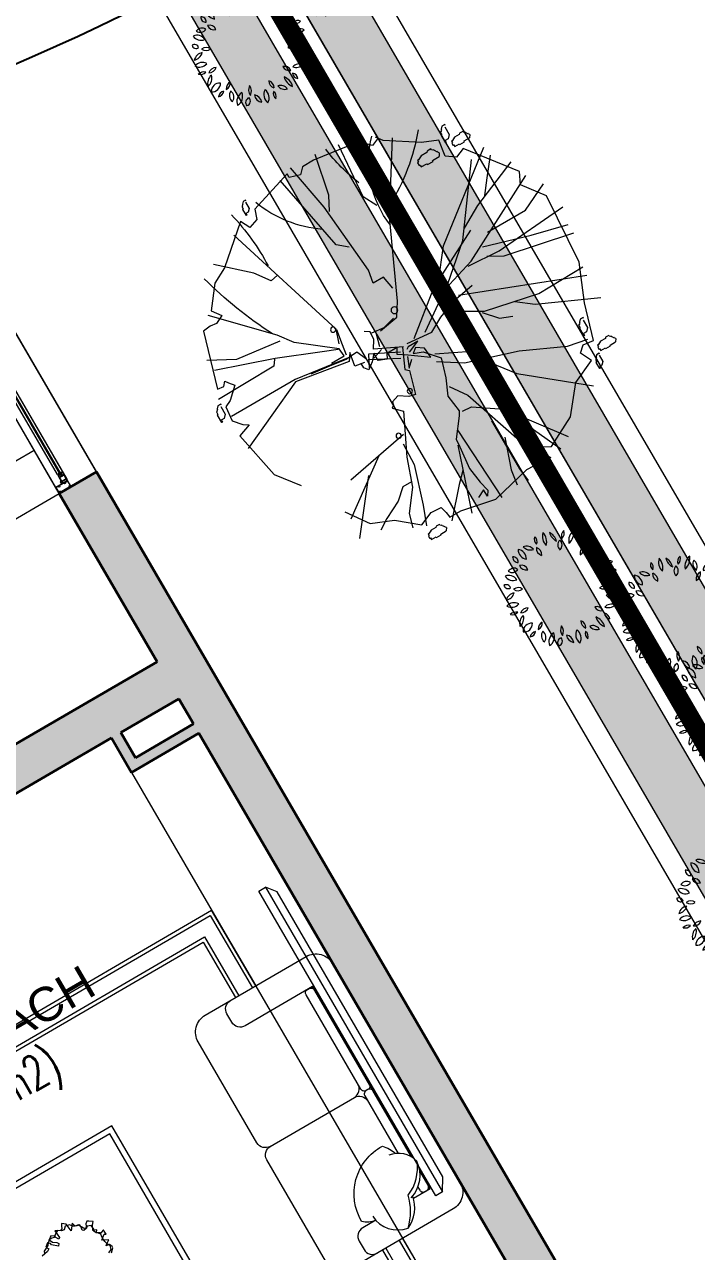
# Model space of a CAD drawing. Header units: millimetres. Extents: x 403824132 to 733479728, y 1974822364 to 2151530530.
# Drawn here: x 568585213 to 568588674, y 2063010227 to 2063016548 of the extents above; entities that cross this region are included whole.
import ezdxf
from ezdxf.enums import TextEntityAlignment as Align
from ezdxf.xclip import XClip

# ---------------------------------------------------------------- set-up
doc = ezdxf.new("R2010")
doc.units = ezdxf.units.MM
for name, pattern in [('ACAD_ISO07W100', [3, 0, -3]), ('CENTER', [3, 1.5, -0.5, 0.5, -0.5]), ('HIDDEN', [0.75, 0.5, -0.25])]:
    doc.linetypes.add(name, pattern=pattern)
for name, color, linetype, lineweight in [('A-DIM', 251, 'Continuous', 15), ('A-HATCH', 251, 'Continuous', 5), ('A-TEXT', 7, 'Continuous', 18), ('A-TUONG', 255, 'Continuous', 35), ('E- RANH GIOI', 1, 'CENTER', 13), ('E- THAY', 9, 'Continuous', 20), ('E-Manh', 251, 'Continuous', 13), ('E-NoiThat', 32, 'Continuous', 9), ('i_Cay', 114, 'Continuous', 13), ('i_Hatch', 250, 'Continuous', 13), ('i_ThietBi', 32, 'Continuous', 13), ('LD-CUA', 146, 'Continuous', 13), ('LD-KHUAT', 33, 'HIDDEN', 9), ('LD-THAY', 9, 'Continuous', 13), ('Wipeout', 252, 'ACAD_ISO07W100', 0)]:
    doc.layers.add(name, color=color, linetype=linetype, lineweight=lineweight)
for name, color, linetype in [('ChiaLo', 128, 'CENTER'), ('loKBT', 42, 'Continuous'), ('text', 7, 'Continuous')]:
    doc.layers.add(name, color=color, linetype=linetype)
doc.styles.add('AA - Arial - Regular', font='arial.ttf', dxfattribs={"height": 250})
doc.styles.add('Dim roman', font='romans.shx', dxfattribs={"width": 0.7})
doc.styles.add('text', font='')
doc.styles.get('text').set_extended_font_data('.VnArial NarrowH')

# ---------------------------------------------------------------- blocks, each defined once
blk = doc.blocks.new('A$C2ED4656C')
blk.add_wipeout([(432.09, 910), (480.9, 907.66), (546.66, 896.48), (608.98, 876.78), (692.17, 834.35), (754.34, 787.04), (813.89, 722.78), (858.22, 653.7), (891.59, 573.45), (911.26, 476.64), (913.06, 408.88), (902.68, 328.53), (877.96, 248.66), (831.52, 161.66), (778.56, 96.3), (701.34, 31.65), (629.01, -8.39), (563.62, -32.04), (488.21, -46.88), (402.78, -49.01), (308.58, -33.45), (225.91, -2.78), (146.73, 45.1), (71.56, 114.76), (24.77, 178.37), (-14.12, 256.77), (-36.77, 333.96), (-46.47, 431.35), (-41.56, 498.47), (-25.1, 571.64), (-0.58, 634.82), (37.64, 701.43), (69.8, 743.21), (103.01, 778.08), (165.07, 827.91), (224.2, 861.95), (305.16, 892.52), (368.08, 905.52), (428.37, 909.97)]).dxf.layer = 'Wipeout'
at = {"color": 8}
blk.add_circle((433.53, 430), 480, dxfattribs=at)
at = {"style": 'text'}
blk.add_attdef('CT1', text='', height=350, rotation=0, dxfattribs=at).set_placement((433.53, 430), align=Align.MIDDLE)
blk = doc.blocks.new('MA LO')
at = {"layer": 'text', "xscale": 20.97916607567742, "yscale": 20.97916607567742, "zscale": 20.97916607567742, "rotation": 4.338240580515711}
blk.add_blockref('A$C2ED4656C', (-176356.5, -137775.5, 0), dxfattribs=at)
blk = doc.blocks.new('kkkk')
h = blk.add_hatch(color=250)
edge = h.paths.add_edge_path()
edge.add_line((333058.8, 105336.6), (333060.3, 105336.6))
edge.add_line((333060.3, 105336.6), (333060.3, 105341.6))
edge.add_line((333060.3, 105341.6), (333061.8, 105341.6))
edge.add_line((333061.8, 105341.6), (333061.8, 105371.6))
edge.add_line((333061.8, 105371.6), (333027.5, 105371.6))
edge.add_line((333027.5, 105371.6), (333027.5, 105386.6))
edge.add_line((333027.5, 105386.6), (333022.2, 105386.6))
edge.add_line((333022.2, 105386.6), (333022.2, 105383.6))
edge.add_line((333022.2, 105383.6), (333023.7, 105383.6))
edge.add_line((333023.7, 105383.6), (333023.7, 105385.1))
edge.add_line((333023.7, 105385.1), (333026, 105385.1))
edge.add_line((333026, 105385.1), (333026, 105378.1))
edge.add_line((333026, 105378.1), (333023.7, 105378.1))
edge.add_line((333023.7, 105378.1), (333023.7, 105379.6))
edge.add_line((333023.7, 105379.6), (333022.2, 105379.6))
edge.add_line((333022.2, 105379.6), (333022.2, 105376.6))
edge.add_line((333022.2, 105376.6), (333026, 105376.6))
edge.add_line((333026, 105376.6), (333026, 105371.6))
edge.add_line((333026, 105371.6), (332991.8, 105371.6))
edge.add_line((332991.8, 105371.6), (332991.8, 105341.6))
edge.add_line((332991.8, 105341.6), (332993.3, 105341.6))
edge.add_line((332993.3, 105341.6), (332993.3, 105336.6))
edge.add_line((332993.3, 105336.6), (332994.8, 105336.6))
edge.add_line((332994.8, 105336.6), (332994.8, 105341.6))
edge.add_line((332994.8, 105341.6), (333002.3, 105341.6))
edge.add_line((333002.3, 105341.6), (333002.3, 105343.1))
edge.add_line((333002.3, 105343.1), (332993.3, 105343.1))
edge.add_line((332993.3, 105343.1), (332993.3, 105370.1))
edge.add_line((332993.3, 105370.1), (333006.9, 105370.1))
edge.add_arc((333010, 105367.6), 3.97, 141.52264, 210)
edge.add_line((333006.6, 105365.7), (333007.9, 105366.4))
edge.add_arc((333010, 105367.6), 2.47, -390, -150, ccw=False)
edge.add_line((333012.1, 105366.4), (333013.4, 105365.7))
edge.add_arc((333010, 105367.6), 3.97, -30, 38.47736)
edge.add_line((333013.1, 105370.1), (333040.4, 105370.1))
edge.add_arc((333043.5, 105367.6), 3.97, 141.52264, 210)
edge.add_line((333040.1, 105365.7), (333041.4, 105366.4))
edge.add_arc((333043.5, 105367.6), 2.47, -390, -150, ccw=False)
edge.add_line((333045.6, 105366.4), (333046.9, 105365.7))
edge.add_arc((333043.5, 105367.6), 3.97, -30, 38.47736)
edge.add_line((333046.6, 105370.1), (333060.3, 105370.1))
edge.add_line((333060.3, 105370.1), (333060.3, 105343.1))
edge.add_line((333060.3, 105343.1), (333051.3, 105343.1))
edge.add_line((333051.3, 105343.1), (333051.3, 105341.6))
edge.add_line((333051.3, 105341.6), (333058.8, 105341.6))
edge.add_line((333058.8, 105341.6), (333058.8, 105336.6))
blk.add_lwpolyline([(333026, 105378.1), (333026, 105385.1), (333023.7, 105385.1), (333023.7, 105383.6), (333022.2, 105383.6), (333022.2, 105386.6), (333027.5, 105386.6), (333027.5, 105371.6), (333061.8, 105371.6), (333061.8, 105341.6), (333060.3, 105341.6), (333060.3, 105336.6), (333058.8, 105336.6), (333058.8, 105341.6), (333051.3, 105341.6), (333051.3, 105343.1), (333060.3, 105343.1), (333060.3, 105370.1), (333046.6, 105370.1, -0.30801), (333046.9, 105365.7), (333045.6, 105366.4, 1.732051), (333041.4, 105366.4), (333040.1, 105365.7, -0.30801), (333040.4, 105370.1), (333013.1, 105370.1, -0.30801), (333013.4, 105365.7), (333012.1, 105366.4, 1.732051), (333007.9, 105366.4), (333006.6, 105365.7, -0.30801), (333006.9, 105370.1), (332993.3, 105370.1), (332993.3, 105343.1), (333002.3, 105343.1), (333002.3, 105341.6), (332994.8, 105341.6), (332994.8, 105336.6), (332993.3, 105336.6), (332993.3, 105341.6), (332991.8, 105341.6), (332991.8, 105371.6), (333026, 105371.6), (333026, 105376.6), (333022.2, 105376.6), (333022.2, 105379.6), (333023.7, 105379.6), (333023.7, 105378.1)], format="xyb", close=True)
blk = doc.blocks.new('ccccc')
h = blk.add_hatch(color=250)
h.paths.add_polyline_path([(333034.3, 105325.3), (333084.3, 105325.3), (333084.3, 105326.8), (333077.7, 105326.8), (333077.7, 105353.8), (333084.3, 105353.8), (333084.3, 105355.3), (333034.3, 105355.3), (333034.3, 105346.7), (333035.8, 105346.7), (333035.8, 105353.8), (333052.1, 105353.8), (333052.1, 105326.8), (333035.8, 105326.8), (333035.8, 105333.9), (333034.3, 105333.9)])
h.paths.add_polyline_path([(333053.6, 105326.8), (333053.6, 105353.8), (333076.2, 105353.8), (333076.2, 105326.8)], flags=16)
for p, q in [((333034.3, 105346.7), (333035.8, 105346.7)), ((333052.1, 105353.8), (333052.1, 105326.8)), ((333053.6, 105353.8), (333053.6, 105326.8)), ((333076.2, 105353.8), (333076.2, 105326.8)), ((333077.7, 105353.8), (333077.7, 105326.8)), ((333084.3, 105355.3), (333084.3, 105353.8)), ((333034.3, 105333.9), (333035.8, 105333.9)), ((333084.3, 105326.8), (333084.3, 105325.3))]:
    blk.add_line(p, q)
for points in [[(333084.3, 105355.3), (333034.3, 105355.3), (333034.3, 105346.7)], [(333052.1, 105353.8), (333035.8, 105353.8), (333035.8, 105346.7)], [(333076.2, 105353.8), (333053.6, 105353.8)], [(333084.3, 105353.8), (333077.7, 105353.8)], [(333034.3, 105333.9), (333034.3, 105325.3), (333084.3, 105325.3)], [(333035.8, 105333.9), (333035.8, 105326.8), (333052.1, 105326.8)], [(333053.6, 105326.8), (333076.2, 105326.8)], [(333077.7, 105326.8), (333084.3, 105326.8)]]:
    blk.add_lwpolyline(points)
blk = doc.blocks.new('dasdsd')
at = {"linetype": 'HIDDEN', "ltscale": 0.05}
for p, q in [((-9.6, -15.9), (-9.6, 0)), ((9.6, 0), (-9.6, 0)), ((9.6, -15.9), (9.6, 0)), ((-16.3, -18.9), (-107.9, -23.1)), ((-10.5, -16.1), (-15.5, -18.7)), ((9.6, -15.9), (-9.6, -15.9))]:
    blk.add_line(p, q, dxfattribs=at)
for centre, radius, start, end in [((-106.3, -28.1), 5.22, 108.24331, 251.75669), ((-41, 286.6), 326.6, 258.17519, 278.89962), ((-16.3, -17), 1.95, 270, 297.19267), ((-9.6, -17.9), 1.95, 90, 117.19267), ((9.6, -26), 10.1, 270, 90)]:
    blk.add_arc(centre, radius, start, end, dxfattribs=at)
blk = doc.blocks.new('fffsf')
h = blk.add_hatch(color=250)
h.paths.add_polyline_path([(333183.8, 105395.8), (333133.8, 105395.8), (333133.8, 105394.3), (333140.5, 105394.3), (333140.5, 105367.3), (333133.8, 105367.3), (333133.8, 105364.3), (333118.8, 105364.3), (333118.8, 105361.3), (333135.3, 105361.3), (333135.3, 105365.8), (333183.8, 105365.8), (333183.8, 105374.4), (333182.3, 105374.4), (333182.3, 105367.3), (333166, 105367.3), (333166, 105394.3), (333182.3, 105394.3), (333182.3, 105387.2), (333183.8, 105387.2)])
h.paths.add_polyline_path([(333164.5, 105394.3), (333164.5, 105367.3), (333142, 105367.3), (333142, 105394.3)], flags=16)
for p, q in [((333133.8, 105395.8), (333133.8, 105394.3)), ((333140.5, 105394.3), (333140.5, 105367.3)), ((333142, 105394.3), (333142, 105367.3)), ((333164.5, 105394.3), (333164.5, 105367.3)), ((333166, 105394.3), (333166, 105367.3)), ((333183.8, 105387.2), (333182.3, 105387.2)), ((333183.8, 105374.4), (333182.3, 105374.4))]:
    blk.add_line(p, q)
for points in [[(333183.8, 105374.4), (333183.8, 105365.8), (333135.3, 105365.8), (333135.3, 105361.3), (333118.8, 105361.3)], [(333133.8, 105367.3), (333133.8, 105364.3), (333118.8, 105364.3), (333118.8, 105361.3)], [(333133.8, 105395.8), (333183.8, 105395.8), (333183.8, 105387.2)], [(333133.8, 105394.3), (333140.5, 105394.3)], [(333140.5, 105367.3), (333133.8, 105367.3)], [(333142, 105394.3), (333164.5, 105394.3)], [(333164.5, 105367.3), (333142, 105367.3)], [(333166, 105394.3), (333182.3, 105394.3), (333182.3, 105387.2)], [(333182.3, 105374.4), (333182.3, 105367.3), (333166, 105367.3)]]:
    blk.add_lwpolyline(points)
blk = doc.blocks.new('*U199')
for points in [[(88.4, 82.2), (88.4, 80.6), (77.2, 80.6), (77.2, 69.4), (88.4, 69.4), (88.4, 67.8, 0.240391), (91.1, 72), (80.2, 72), (80.2, 78), (91.1, 78, 0.240391)], [(847.1, 82.2), (847.1, 80.6), (858.3, 80.6), (858.3, 69.4), (847.1, 69.4), (847.1, 67.8, -0.240391), (844.3, 72), (855.3, 72), (855.3, 78), (844.3, 78, -0.240391)], [(952.9, 82.2), (952.9, 80.6), (941.7, 80.6), (941.7, 69.4), (952.9, 69.4), (952.9, 67.8, 0.240391), (955.6, 72), (944.7, 72), (944.7, 78), (955.6, 78, 0.240391)]]:
    blk.add_hatch(color=250).paths.add_polyline_path(points)
for p, q in [((897.5, 90), (44.5, 90)), ((897.5, 90), (88, 90)), ((902.5, 90), (1712, 90)), ((35, 20), (1765, 20)), ((88, 60), (897.5, 60)), ((1712, 60), (902.5, 60))]:
    blk.add_line(p, q)
for points in [[(88.4, 82.2), (88.4, 80.6), (77.2, 80.6), (77.2, 69.4), (88.4, 69.4), (88.4, 67.8, 0.240391), (91.1, 72), (80.2, 72), (80.2, 78), (91.1, 78, 0.240391)], [(847.1, 82.2), (847.1, 80.6), (858.3, 80.6), (858.3, 69.4), (847.1, 69.4), (847.1, 67.8, -0.240391), (844.3, 72), (855.3, 72), (855.3, 78), (844.3, 78, -0.240391)], [(952.9, 82.2), (952.9, 80.6), (941.7, 80.6), (941.7, 69.4), (952.9, 69.4), (952.9, 67.8, 0.240391), (955.6, 72), (944.7, 72), (944.7, 78), (955.6, 78, 0.240391)]]:
    blk.add_lwpolyline(points, format="xyb", close=True)
for points in [[(855.3, 72), (80.2, 72), (80.2, 78), (855.3, 78)], [(944.7, 72), (1719.8, 72), (1719.8, 78), (944.7, 78)]]:
    blk.add_lwpolyline(points, close=True)
at = {"rotation": 270}
blk.add_blockref('kkkk', (-105336.6, 333081.8), dxfattribs=at)
at = {"xscale": -1}
for name, p, rotation in [('ccccc', (333122.3, -105265.3), 359.9999999999902), ('fffsf', (-332231.4, 105455.8), 180.0000000001608), ('kkkk', (107136.6, 333081.8), 90)]:
    blk.add_blockref(name, p, dxfattribs=dict(at, rotation=rotation))
for p in [(-332186.8, -105265.3), (-331322.4, -105265.3)]:
    blk.add_blockref('ccccc', p)
at = {"xscale": -0.8000000000000002, "yscale": 0.8, "zscale": 0.8}
blk.add_blockref('dasdsd', (927.5, 60), dxfattribs=at)
blk = doc.blocks.new('tv')
at = {"layer": 'i_ThietBi'}
for points in [[(-124298533.7, 101887768.1), (-124300227.4, 101887768.1), (-124300277.4, 101887728.1), (-124298468.4, 101887728.1)], [(-124298468.4, 101887688.1), (-124300277.4, 101887688.1), (-124300277.4, 101887728.1), (-124298468.4, 101887728.1)]]:
    blk.add_lwpolyline(points, close=True, dxfattribs=at)
blk = doc.blocks.new('sf2')
at = {"layer": 'E-NoiThat'}
for p, q in [((-123893628.9, 101809644), (-123893628.9, 101809924)), ((-123893608.9, 101809644), (-123893608.9, 101809924)), ((-123893528.9, 101809644), (-123893528.9, 101809924)), ((-123893508.9, 101809644), (-123893508.9, 101809924)), ((-123894538.9, 101809364), (-123894538.9, 101808424)), ((-123894508.9, 101809394), (-123894508.9, 101808394)), ((-123894850.6, 101808949.3), (-123894831.1, 101808941.2)), ((-123894826.2, 101808913.6), (-123894844.1, 101808912.4)), ((-123894844.1, 101808912.4), (-123894835.9, 101808904.4)), ((-123894834.3, 101808905.5), (-123894839.2, 101808889.4)), ((-123894837.6, 101808956.2), (-123894819.7, 101808936.6)), ((-123894835.9, 101808904.4), (-123894816.4, 101808892.8)), ((-123894824.5, 101808920.5), (-123894834.3, 101808905.5)), ((-123894831.1, 101808941.2), (-123894824.5, 101808920.5)), ((-123894818, 101808929.7), (-123894826.2, 101808913.6)), ((-123894819.7, 101808936.6), (-123894818, 101808929.7)), ((-123894839.2, 101808843.3), (-123894852.2, 101808827.1)), ((-123894816.4, 101808892.8), (-123894849, 101808875.6)), ((-123894849, 101808875.6), (-123894822.9, 101808854.8)), ((-123894839.2, 101808889.4), (-123894840.8, 101808868.6)), ((-123894840.8, 101808868.6), (-123894837.6, 101808838.7)), ((-123894831.1, 101808839.8), (-123894839.2, 101808843.3)), ((-123894814.8, 101808834.1), (-123894831.1, 101808839.8)), ((-123894822.9, 101808854.8), (-123894813.1, 101808859.4)), ((-123894813.1, 101808859.4), (-123894814.8, 101808841)), ((-123894814.8, 101808841), (-123894814.8, 101808834.1)), ((-123895119.2, 101808784.5), (-123895155, 101808791.4)), ((-123895133.8, 101808775.3), (-123895137.1, 101808786.8)), ((-123895106.2, 101808776.4), (-123895119.2, 101808784.5)), ((-123895057.3, 101808790.3), (-123895083.4, 101808766.1)), ((-123895047.6, 101808779.9), (-123895057.3, 101808790.3)), ((-123895054.1, 101808769.5), (-123895047.6, 101808779.9)), ((-123894902.7, 101808785.7), (-123894910.8, 101808779.9)), ((-123894910.8, 101808779.9), (-123894907.6, 101808769.5)), ((-123894886.4, 101808782.2), (-123894902.7, 101808785.7)), ((-123894891.3, 101808781), (-123894899.4, 101808775.3)), ((-123894878.3, 101808775.3), (-123894891.3, 101808781)), ((-123894876.6, 101808761.5), (-123894886.4, 101808782.2)), ((-123894858.7, 101808782.2), (-123894878.3, 101808775.3)), ((-123894844.1, 101808815.6), (-123894863.6, 101808808.7)), ((-123894863.6, 101808808.7), (-123894850.6, 101808784.5)), ((-123894855.5, 101808828.3), (-123894860.4, 101808815.6)), ((-123894860.4, 101808815.6), (-123894855.5, 101808805.3)), ((-123894855.5, 101808805.3), (-123894858.7, 101808782.2)), ((-123894837.6, 101808838.7), (-123894855.5, 101808828.3)), ((-123894852.2, 101808827.1), (-123894844.1, 101808815.6)), ((-123894850.6, 101808784.5), (-123894839.2, 101808770.7)), ((-123895101.3, 101808759.1), (-123895133.8, 101808775.3)), ((-123895114.3, 101808761.5), (-123895106.2, 101808776.4)), ((-123895096.4, 101808746.5), (-123895114.3, 101808761.5)), ((-123895093.1, 101808748.8), (-123895101.3, 101808759.1)), ((-123895085, 101808756.8), (-123895096.4, 101808746.5)), ((-123895086.6, 101808743), (-123895093.1, 101808748.8)), ((-123895083.4, 101808738.4), (-123895086.6, 101808743)), ((-123895083.4, 101808766.1), (-123895085, 101808756.8)), ((-123895065.5, 101808737.3), (-123895083.4, 101808738.4)), ((-123895081.7, 101808737.3), (-123895072, 101808756.8)), ((-123895063.8, 101808723.4), (-123895081.7, 101808737.3)), ((-123895072, 101808756.8), (-123895054.1, 101808769.5)), ((-123895054.1, 101808740.7), (-123895065.5, 101808737.3)), ((-123895047.6, 101808734.9), (-123895063.8, 101808723.4)), ((-123895034.5, 101808724.6), (-123895054.1, 101808740.7)), ((-123895045.9, 101808745.3), (-123895047.6, 101808734.9)), ((-123895036.2, 101808760.3), (-123895045.9, 101808745.3)), ((-123895029.7, 101808753.4), (-123895036.2, 101808760.3)), ((-123895019.9, 101808717.7), (-123895034.5, 101808724.6)), ((-123895032.9, 101808711.9), (-123895029.7, 101808753.4)), ((-123895024.8, 101808716.5), (-123895032.9, 101808711.9)), ((-123895006.9, 101808725.7), (-123895024.8, 101808716.5)), ((-123895003.6, 101808729.2), (-123895019.9, 101808717.7)), ((-123894997.1, 101808721.1), (-123895006.9, 101808725.7)), ((-123894989, 101808731.5), (-123895003.6, 101808729.2)), ((-123894990.6, 101808707.3), (-123894997.1, 101808721.1)), ((-123894974.3, 101808718.8), (-123894989, 101808731.5)), ((-123894951.5, 101808723.4), (-123894974.3, 101808718.8)), ((-123894959.7, 101808754.5), (-123894966.2, 101808711.9)), ((-123894936.9, 101808723.4), (-123894959.7, 101808754.5)), ((-123894941.8, 101808738.4), (-123894951.5, 101808723.4)), ((-123894933.6, 101808743), (-123894941.8, 101808738.4)), ((-123894930.4, 101808745.3), (-123894936.9, 101808723.4)), ((-123894932, 101808743), (-123894933.6, 101808743)), ((-123894912.4, 101808747.6), (-123894932, 101808743)), ((-123894922.2, 101808747.6), (-123894930.4, 101808745.3)), ((-123894905.9, 101808749.9), (-123894922.2, 101808747.6)), ((-123894910.8, 101808753.4), (-123894912.4, 101808747.6)), ((-123894899.4, 101808775.3), (-123894910.8, 101808753.4)), ((-123894907.6, 101808769.5), (-123894905.9, 101808749.9)), ((-123894865.2, 101808752.2), (-123894876.6, 101808761.5)), ((-123894857.1, 101808758), (-123894865.2, 101808752.2)), ((-123894839.2, 101808770.7), (-123894857.1, 101808758)), ((-123894984.1, 101808696.9), (-123894990.6, 101808707.3)), ((-123894974.3, 101808705), (-123894984.1, 101808696.9)), ((-123894966.2, 101808711.9), (-123894974.3, 101808705)), ((-123894538.9, 101808424), (-123895478.9, 101808424)), ((-123894508.9, 101808394), (-123895508.9, 101808394)), ((-123893628.9, 101807814), (-123893628.9, 101808144)), ((-123893608.9, 101807794), (-123893608.9, 101808144)), ((-123893528.9, 101807714), (-123893528.9, 101808144)), ((-123893508.9, 101808144), (-123893508.9, 101807694)), ((-123893508.9, 101807694), (-123893508.9, 101808144)), ((-123896408.9, 101807794), (-123893608.9, 101807794)), ((-123896388.9, 101807814), (-123893628.9, 101807814)), ((-123896488.9, 101807714), (-123893528.9, 101807714)), ((-123896508.9, 101807694), (-123893508.9, 101807694))]:
    blk.add_line(p, q, dxfattribs=at)
for points in [[(-123893808.9, 101809644, 0.414214), (-123893908.9, 101809544), (-123893908.9, 101808944, 0.414214), (-123893858.9, 101808894, 0.404778), (-123893908.9, 101808844), (-123893908.9, 101808244, 0.414214), (-123893808.9, 101808144), (-123893208.9, 101808144, 0.414214), (-123893108.9, 101808244), (-123893108.9, 101809544, 0.414214), (-123893208.9, 101809644)], [(-123893258.9, 101808314), (-123893258.9, 101808874, 0.414214), (-123893278.9, 101808894), (-123893288.9, 101808894, 0.414214), (-123893308.9, 101808874), (-123893308.9, 101808314, 0.414214), (-123893288.9, 101808294), (-123893278.9, 101808294, 0.414214)]]:
    blk.add_lwpolyline(points, format="xyb", close=True, dxfattribs=at)
for points in [[(-123893581.4, 101809494), (-123893658.9, 101809494, -0.414214), (-123893708.9, 101809544), (-123893708.9, 101809594, -0.414214), (-123893658.9, 101809644)], [(-123893584.4, 101809468.9, -0.356772), (-123893458.4, 101809612.2, -0.249542), (-123893354.5, 101809482.4, 9.61688)], [(-123893458.4, 101809612.2, -0.14773), (-123893372.5, 101809466, -0.213343), (-123893246.4, 101809337.1, -0.178662)], [(-123893581.4, 101809494.1, 0.165541), (-123893647.4, 101809463.2, 0.425989), (-123893361, 101809182.4, 0.121523), (-123893321.5, 101809249, -7.115464)], [(-123893365.6, 101809486.2, -0.306663), (-123893246.4, 101809337.1, -0.30633), (-123893355.3, 101809239.7, 0.872847)], [(-123893308.9, 101809455.8), (-123893308.9, 101809474, -0.414214), (-123893288.9, 101809494), (-123893278.9, 101809494, -0.414214), (-123893258.9, 101809474)], [(-123893258.9, 101809474), (-123893258.9, 101809388.8, -0.414214)], [(-123893258.9, 101809305.6), (-123893258.9, 101808294), (-123893658.9, 101808294, 0.414214), (-123893708.9, 101808244), (-123893708.9, 101808194, 0.414214), (-123893658.9, 101808144)], [(-123893258.9, 101809305.6), (-123893258.9, 101808294), (-123893658.9, 101808294, 0.414214), (-123893708.9, 101808244), (-123893708.9, 101808194, 0.414214), (-123893658.9, 101808144)], [(-123893258.9, 101809305.6), (-123893258.9, 101808914, -0.414214), (-123893278.9, 101808894), (-123893288.9, 101808894, -0.414214), (-123893308.9, 101808914), (-123893308.9, 101809255.3, -0.414214)], [(-123893358.9, 101808894, 0.414214), (-123893308.9, 101808944, -1)], [(-123893358.9, 101808894, -0.414214), (-123893308.9, 101808844, 1)]]:
    blk.add_lwpolyline(points, format="xyb", dxfattribs=at)
for points in [[(-123893357.1, 101809494), (-123893258.9, 101809494), (-123893258.9, 101809388.8)], [(-123893858.9, 101808894), (-123893358.9, 101808894)]]:
    blk.add_lwpolyline(points, dxfattribs=at)
blk = doc.blocks.new('TANG 1 BT1')
at = {"layer": 'A-HATCH'}
h = blk.add_hatch(color=256, dxfattribs=at)
h.dxf.hatch_style = 1
h.paths.add_polyline_path([(7158834.4, 839216.9), (7158834.4, 837891.9), (7159054.4, 837891.9), (7159054.4, 839436.9), (7153914.4, 839436.9), (7153914.4, 839216.9)])
h.paths.add_polyline_path([(7150554.4, 839436.9), (7150554.3, 838368.7), (7150774.3, 838368.7), (7150774.4, 839216.9), (7151514.4, 839216.9), (7151514.4, 839436.9)])
h.paths.add_polyline_path([(7150774.3, 836568.7), (7150554.3, 836568.7), (7150554.4, 835616.9), (7151104.3, 835616.9), (7151104.3, 835319.5), (7151324.3, 835319.5), (7151324.3, 835616.9), (7152824.3, 835616.9), (7152824.3, 833426.9), (7152714.3, 833426.9), (7152714.3, 833316.9), (7152934.3, 833316.9), (7152934.3, 835726.9), (7150774.4, 835726.9)])
h.paths.add_polyline_path([(7151324.3, 834519.5), (7151104.3, 834519.5), (7151104.3, 832826.9), (7151324.3, 832826.9), (7151324.3, 833316.9), (7151914.3, 833316.9), (7151914.3, 833426.9), (7151324.3, 833426.9)])
h.paths.add_polyline_path([(7158834.4, 835616.9), (7158834.4, 834616.9), (7159054.4, 834616.9), (7159054.4, 835946.9), (7159054.4, 837091.9), (7158834.4, 837091.9), (7158834.4, 836041.9), (7158234.4, 836041.9), (7158234.4, 835726.9), (7156074.4, 835726.9), (7156074.4, 835616.9)])
h.paths.add_polyline_path([(7158834.4, 835726.9), (7158289.4, 835726.9), (7158289.4, 835986.9), (7158834.4, 835986.9)], flags=16)
h.paths.add_polyline_path([(7158434.4, 831596.9), (7158434.4, 831391.9), (7158834.4, 831391.9), (7158834.4, 827616.9), (7158354.3, 827616.9), (7158354.3, 827396.9), (7159054.4, 827396.9), (7159054.4, 832816.9), (7158834.4, 832816.9), (7158834.4, 831816.9), (7156074.4, 831816.9), (7156074.4, 831596.9)])
h.paths.add_polyline_path([(7158834.4, 831596.9), (7158834.4, 831446.9), (7158489.4, 831446.9), (7158489.4, 831596.9)], flags=16)
h.paths.add_polyline_path([(7152934.3, 831706.9), (7152934.3, 831816.9), (7151324.3, 831816.9), (7151324.3, 831926.9), (7151104.3, 831926.9), (7151104.3, 831816.9), (7150554.4, 831816.9), (7150554.4, 830866.9), (7150774.4, 830866.9), (7150774.4, 831706.9)])
h.paths.add_polyline_path([(7150554.4, 828526.9), (7150774.4, 828526.9), (7150774.4, 830066.9), (7150554.4, 830066.9)])
h.paths.add_polyline_path([(7151704.4, 827396.9), (7152404.2, 827396.9), (7152404.2, 827616.9), (7150774.4, 827616.9), (7150774.4, 827726.9), (7150554.4, 827726.9), (7150554.4, 827616.9), (7150554.4, 827396.9), (7151404.4, 827396.9), (7151404.4, 827396.9)])
h.paths.add_polyline_path([(7154604.6, 827616.9), (7154604.6, 827396.9), (7155304.4, 827396.9), (7155304.4, 827396.9), (7155604.4, 827396.9), (7156654.4, 827396.9), (7156654.4, 827616.9)])
h.paths.add_polyline_path([(7150304.3, 831816.9), (7150304.3, 831196.9), (7150554.3, 831196.9), (7150554.3, 831306.9), (7150414.3, 831306.9), (7150414.3, 831706.9), (7150554.3, 831706.9), (7150554.3, 831816.9)])
h.paths.add_polyline_path([(7150304.3, 836228.5), (7150304.3, 835616.9), (7150554.3, 835616.9), (7150554.3, 835726.9), (7150414.3, 835726.9), (7150414.3, 836118.5), (7150554.4, 836118.5), (7150554.4, 836228.5)])
at = {"layer": 'A-TUONG'}
for p, q in [((7158834.4, 831816.9), (7158834.4, 832816.9)), ((7158834.4, 832816.9), (7159054.4, 832816.9)), ((7159054.4, 827396.9), (7159054.4, 832816.9)), ((7158834.4, 831816.9), (7156074.4, 831816.9)), ((7156074.4, 831596.9), (7158434.4, 831596.9)), ((7158434.4, 831596.9), (7158434.4, 831391.9)), ((7158489.4, 831596.9), (7158834.4, 831596.9)), ((7158489.4, 831596.9), (7158489.4, 831446.9)), ((7158489.4, 831596.9), (7158834.4, 831596.9)), ((7158834.4, 831446.9), (7158834.4, 831596.9)), ((7158489.4, 831446.9), (7158834.4, 831446.9)), ((7158434.4, 831391.9), (7158834.4, 831391.9)), ((7158834.4, 827616.9), (7158834.4, 831391.9))]:
    blk.add_line(p, q, dxfattribs=at)
at = {"layer": 'E- THAY'}
for p, q in [((7158834.4, 832816.9), (7158834.4, 834616.9)), ((7159054.4, 832816.9), (7159054.4, 834616.9)), ((7157834.4, 833073.9), (7158834.4, 833073.9)), ((7157834.4, 832816.9), (7158834.4, 832816.9))]:
    blk.add_line(p, q, dxfattribs=at)
at = {"layer": 'i_ThietBi'}
blk.add_lwpolyline([(7158834.4, 831391.9), (7158434.4, 831391.9), (7158434.3, 827616.9), (7158834.3, 827616.9)], close=True, dxfattribs=at)
at = {"layer": 'E- THAY', "xscale": -1, "rotation": 180}
blk.add_blockref('sf2', (131051943.3, 102638267.9), dxfattribs=at)
at = {"layer": 'LD-CUA', "xscale": -1, "rotation": 270}
blk.add_blockref('*U199', (7158814.4, 832816.9), dxfattribs=at)
at = {"layer": 'LD-KHUAT', "rotation": 270}
blk.add_blockref('tv', (-94728996.2, -123469741), dxfattribs=at)
at = {"layer": 'A-TEXT', "style": 'AA - Arial - Regular'}
blk.add_text('PHÒNG KHÁCH', height=175, dxfattribs=at).set_placement((7156807.5, 830584.7), align=Align.MIDDLE_CENTER)
at = {"layer": 'A-TEXT', "style": 'Dim roman', "width": 0.7}
blk.add_text('(S=31.8 m2)', height=175, dxfattribs=at).set_placement((7156807.5, 830311.4), align=Align.MIDDLE_CENTER)
blk = doc.blocks.new('mb-cay40')
at = {"color": 0, "linetype": 'ByBlock'}
for centre, radius, start, end in [((-300, 710), 100, 149.4737, 231.7586), ((-448, 683), 100, 329.4737, 51.7586), ((-231, 779), 98.1, 192.306, 259.6849), ((-344, 662), 98.1, 12.306, 79.6849), ((-136, 737), 62.9, 125.4093, 202.7101), ((-231, 764), 62.9, 305.4093, 22.7101), ((16, 684), 137, 133.8117, 194.3077), ((-211, 749), 137, 313.8117, 14.3077), ((-427, 694), 54.1, 146.8151, 244.0193), ((-496, 675), 54.1, 326.8151, 64.0193), ((-148, 638), 79.7, 145.5248, 220.8327), ((-273, 631), 79.7, 325.5248, 40.8327), ((113, 711), 137, 163.4642, 212.7906), ((-134, 676), 137, 343.4642, 32.7906), ((138, 616), 80.6, 104.1004, 168.465), ((40, 710), 80.6, 284.1004, 348.465), ((230, 506), 141, 100.3005, 160.4476), ((72, 692), 141, 280.3005, 340.4476), ((-654, 503), 44.2, 163.4933, 274.4697), ((-693, 471), 44.2, 343.4933, 94.4697), ((-542, 597), 98.1, 183.3189, 263.1904), ((-651, 494), 98.1, 3.3189, 83.1904), ((-554, 556), 69.9, 25.4537, 116.6852), ((-522, 648), 69.9, 205.4537, 296.6852), ((-390, 597), 66.9, 168.8066, 257.6391), ((-470, 545), 66.9, 348.8066, 77.6391), ((49, 562), 68.8, 103.8914, 198.9039), ((-33, 607), 68.8, 283.8914, 18.9039), ((260, 521), 76.9, 122.5817, 207.18), ((150, 551), 76.9, 302.5817, 27.18), ((-680, 301), 102, 69.7201, 135.6489), ((-718, 468), 102, 249.7201, 315.6489), ((-620, 357), 75.8, 22.5723, 98.3335), ((-561, 461), 75.8, 202.5723, 278.3335), ((213, 369), 79.6, 86.0282, 161.3698), ((143, 474), 79.6, 266.0282, 341.3698), ((320, 284), 110, 64.7353, 140.5781), ((282, 453), 110, 244.7353, 320.5781), ((300, 426), 53.5, 59.9815, 155.6676), ((278, 494), 53.5, 239.9815, 335.6676), ((-743, 226), 96, 30.9482, 110.5784), ((-695, 365), 96, 210.9482, 290.5784), ((359, 242), 79.1, 90.2529, 173.5221), ((280, 330), 79.1, 270.2529, 353.5221), ((-767, 152), 75.6, 44.2576, 108.5927), ((-736, 277), 75.6, 224.2576, 288.5927), ((-787, 176), 111, 280.8762, 345.4479), ((-659, 40), 111, 100.8762, 165.4479), ((-638, 119), 83.9, 60.5095, 129.292), ((-649, 257), 83.9, 240.5095, 309.292), ((243, 141), 78, 58.8748, 131.2135), ((232, 267), 78, 238.8748, 311.2135), ((344, 142), 53.6, 28.1981, 112.1918), ((371, 217), 53.6, 208.1981, 292.1918), ((-690, -39), 87.4, 54.9745, 151.3792), ((-716, 74), 87.4, 234.9745, 331.3792), ((159, -75), 77.3, 28.8072, 103.9199), ((208, 37), 77.3, 208.8072, 283.9199), ((314, -59), 90.4, 71.3712, 141.7535), ((272, 83), 90.4, 251.3712, 321.7535), ((293, 25), 97.6, 29.1952, 106.7189), ((350, 166), 97.6, 209.1952, 286.7189), ((-675, -123), 70, 71.8192, 140.0818), ((-707, -12), 70, 251.8192, 320.0818), ((-557, -163), 78, 113.4753, 203.456), ((-660, -123), 78, 293.4753, 23.456), ((-617, 21), 75, 267.1724, 337.2365), ((-551, -83), 75, 87.1724, 157.2365), ((133, -213), 116, 6.5487, 76.8911), ((275, -87), 116, 186.5487, 256.8911), ((243, -118), 50.7, 359.2557, 87.6287), ((296, -68), 50.7, 179.2557, 267.6287), ((-605, -147), 107, 271.6328, 352.0268), ((-496, -269), 107, 91.6328, 172.0268), ((-473, -294), 49.3, 76.5419, 193.4774), ((-509, -257), 49.3, 256.5419, 13.4774), ((-342, -221), 95.9, 122.8873, 186.7253), ((-489, -152), 95.9, 302.8873, 6.7253), ((-314, -281), 91.1, 159.117, 230.3606), ((-457, -318), 91.1, 339.117, 50.3606), ((-133, -236), 75.4, 148.7877, 221.5977), ((-253, -247), 75.4, 328.7877, 41.5977), ((100, -278), 148, 165.2071, 218.3217), ((-159, -332), 148, 345.2071, 38.3217), ((-19, -211), 70.3, 353.65, 74.6514), ((70, -151), 70.3, 173.65, 254.6514), ((110, -276), 64.3, 156.7754, 231.288), ((11, -301), 64.3, 336.7754, 51.288), ((113, -290), 96.7, 38.6962, 106.2415), ((162, -137), 96.7, 218.6962, 286.2415), ((-220, -348), 109, 122.117, 201.7275), ((-379, -297), 109, 302.117, 21.7275), ((-170, -364), 62.5, 129.7475, 206.0709), ((-267, -343), 62.5, 309.7475, 26.0709), ((-160, -372), 84.6, 5.3196, 80.419), ((-61, -281), 84.6, 185.3196, 260.419)]:
    blk.add_arc(centre, radius, start, end, dxfattribs=at)
blk = doc.blocks.new('mb-cay34')
for p, q in [((-76, 813.4), (254.5, 836.2)), ((117.7, 535.9), (49.4, 859)), ((136.7, 687.9), (95, 855.2)), ((148.1, 528.3), (174.7, 874.2)), ((246.9, 722.1), (307.7, 851.4)), ((254.5, 836.2), (357, 760.1)), ((-456.3, 782.7), (-468.4, 774.6)), ((-468.4, 746.2), (-468.4, 774.6)), ((-456.3, 782.7), (-452.2, 778.7)), ((-452.2, 778.7), (-448.2, 778.7)), ((-448.2, 778.7), (-448.2, 774.6)), ((-448.2, 774.6), (-444.1, 774.6)), ((-444.1, 774.6), (-440, 770.6)), ((-140.5, 547.3), (-262.1, 817.2)), ((-246.9, 741.1), (-76, 813.4)), ((68.4, 269.9), (-144.3, 813.4)), ((-106.4, 585.3), (-102.6, 817.2)), ((170.9, 395.3), (379.8, 802)), ((357, 760.1), (410.2, 786.7)), ((372.2, 547.3), (467.2, 775.3)), ((410.2, 786.7), (626.7, 619.5)), ((-472.5, 721.9), (-472.5, 746.2)), ((-472.5, 746.2), (-468.4, 746.2)), ((-468.4, 721.9), (-472.5, 721.9)), ((-468.4, 697.5), (-468.4, 721.9)), ((-440, 770.6), (-436, 770.6)), ((-436, 770.6), (-436, 766.5)), ((-436, 766.5), (-431.9, 762.5)), ((-431.9, 717.8), (-436, 709.7)), ((-431.9, 762.5), (-427.9, 762.5)), ((-427.9, 746.2), (-431.9, 742.2)), ((-431.9, 742.2), (-431.9, 717.8)), ((-427.9, 762.5), (-427.9, 746.2)), ((-414, 691.7), (-246.9, 741.1)), ((246.9, 524.5), (246.9, 722.1)), ((-515.8, 680), (-528, 667.8)), ((-528, 667.8), (-528, 655.6)), ((-483.4, 680), (-515.8, 680)), ((-483.4, 663.7), (-487.5, 663.7)), ((-487.5, 663.7), (-487.5, 659.7)), ((-475.3, 671.8), (-483.4, 663.7)), ((-479.3, 684), (-475.3, 684)), ((-475.3, 684), (-475.3, 671.8)), ((-460.3, 697.5), (-468.4, 697.5)), ((-460.3, 693.5), (-460.3, 697.5)), ((-448.2, 693.5), (-460.3, 693.5)), ((-448.2, 697.5), (-448.2, 693.5)), ((-440, 697.5), (-448.2, 697.5)), ((-436, 709.7), (-440, 701.6)), ((-440, 701.6), (-440, 697.5)), ((-406.4, 642.3), (-414, 691.7)), ((-376, 577.7), (-395, 672.7)), ((-373.4, 668.6), (-373.4, 663.7)), ((-363.7, 668.6), (-373.4, 668.6)), ((-334.5, 663.7), (-373.4, 663.7)), ((-349.1, 697.8), (-363.7, 683.2)), ((-363.7, 683.2), (-363.7, 668.6)), ((-310.2, 697.8), (-349.1, 697.8)), ((-334.5, 668.6), (-334.5, 663.7)), ((-319.9, 668.6), (-334.5, 668.6)), ((-319.9, 673.5), (-319.9, 668.6)), ((-315, 673.5), (-319.9, 673.5)), ((-315, 678.3), (-315, 673.5)), ((-310.2, 678.3), (-315, 678.3)), ((-300.4, 688.1), (-310.2, 678.3)), ((-305.3, 702.7), (-300.4, 702.7)), ((-300.4, 702.7), (-300.4, 688.1)), ((201.3, 471.3), (136.7, 687.9)), ((292.5, 323.1), (584.9, 703.1)), ((459.6, 646.1), (539.4, 710.7)), ((666, 676.7), (653.8, 668.6)), ((653.8, 640.2), (653.8, 668.6)), ((666, 676.7), (670, 672.6)), ((670, 672.6), (674.1, 672.6)), ((674.1, 672.6), (674.1, 668.6)), ((674.1, 668.6), (678.2, 668.6)), ((678.2, 668.6), (682.2, 664.5)), ((682.2, 664.5), (686.3, 664.5)), ((686.3, 664.5), (686.3, 660.5)), ((-536.1, 655.6), (-536.1, 651.5)), ((-528, 655.6), (-536.1, 655.6)), ((-503.7, 651.5), (-536.1, 651.5)), ((-535.6, 528.3), (-486.2, 638.5)), ((-503.7, 655.6), (-503.7, 651.5)), ((-491.5, 655.6), (-503.7, 655.6)), ((-487.5, 659.7), (-491.5, 659.7)), ((-491.5, 659.7), (-491.5, 655.6)), ((-486.2, 638.5), (-433, 611.9)), ((-433, 611.9), (-406.4, 642.3)), ((269.7, 410.5), (566, 627.1)), ((395, 596.7), (459.6, 646.1)), ((626.7, 619.5), (607.7, 573.9)), ((649.8, 615.8), (649.8, 640.2)), ((649.8, 640.2), (653.8, 640.2)), ((653.8, 615.8), (649.8, 615.8)), ((653.8, 591.5), (653.8, 615.8)), ((686.3, 660.5), (690.3, 656.4)), ((690.3, 611.8), (686.3, 603.6)), ((690.3, 656.4), (694.4, 656.4)), ((694.4, 640.2), (690.3, 636.1)), ((690.3, 636.1), (690.3, 611.8)), ((694.4, 656.4), (694.4, 640.2)), ((-368.4, 319.3), (-588.7, 589.1)), ((-284.9, 380.1), (-376, 577.7)), ((-53.2, 334.5), (-106.4, 585.3)), ((607.7, 573.9), (638.1, 532.1)), ((661.9, 591.5), (653.8, 591.5)), ((661.9, 587.4), (661.9, 591.5)), ((674.1, 587.4), (661.9, 587.4)), ((682.2, 591.5), (674.1, 591.5)), ((674.1, 591.5), (674.1, 587.4)), ((686.3, 603.6), (682.2, 595.5)), ((682.2, 595.5), (682.2, 591.5)), ((698.4, 567.5), (688.6, 567.5)), ((688.6, 567.5), (688.6, 562.7)), ((727.6, 562.7), (688.6, 562.7)), ((713, 596.7), (698.4, 582.1)), ((698.4, 582.1), (698.4, 567.5)), ((751.9, 596.7), (713, 596.7)), ((742.2, 567.5), (727.6, 567.5)), ((727.6, 567.5), (727.6, 562.7)), ((747, 572.4), (742.2, 572.4)), ((742.2, 572.4), (742.2, 567.5)), ((751.9, 577.3), (747, 577.3)), ((747, 577.3), (747, 572.4)), ((761.6, 587), (751.9, 577.3)), ((756.8, 601.6), (761.6, 601.6)), ((761.6, 601.6), (761.6, 587)), ((-657.1, 429.5), (-535.6, 528.3)), ((-83.6, 475.1), (-140.5, 547.3)), ((155.7, 467.5), (117.7, 535.9)), ((159.5, 372.5), (148.1, 528.3)), ((315.3, 444.7), (372.2, 547.3)), ((638.1, 532.1), (714.1, 543.5)), ((664.4, 517.2), (649.8, 507.4)), ((649.8, 473.4), (649.8, 507.4)), ((664.4, 517.2), (669.3, 512.3)), ((669.3, 512.3), (674.2, 512.3)), ((674.2, 512.3), (674.2, 507.4)), ((674.2, 507.4), (679, 507.4)), ((679, 507.4), (683.9, 502.6)), ((683.9, 502.6), (688.8, 502.6)), ((688.8, 502.6), (688.8, 497.7)), ((688.8, 497.7), (693.6, 492.8)), ((714.1, 543.5), (744.5, 471.3)), ((151.9, 190), (292.5, 463.7)), ((645, 444.1), (645, 473.4)), ((645, 473.4), (649.8, 473.4)), ((649.8, 444.1), (645, 444.1)), ((649.8, 414.9), (649.8, 444.1)), ((693.6, 492.8), (698.5, 492.8)), ((698.5, 473.4), (693.6, 468.5)), ((693.6, 468.5), (693.6, 439.3)), ((698.5, 492.8), (698.5, 473.4)), ((744.5, 471.3), (839.4, 326.9)), ((-729.3, 288.9), (-657.1, 429.5)), ((-114, 376.3), (-136.7, 433.3)), ((121.5, 231.8), (170.9, 395.3)), ((132.9, 250.8), (269.7, 410.5)), ((659.6, 414.9), (649.8, 414.9)), ((659.6, 410.1), (659.6, 414.9)), ((674.2, 410.1), (659.6, 410.1)), ((683.9, 414.9), (674.2, 414.9)), ((674.2, 414.9), (674.2, 410.1)), ((688.8, 429.5), (683.9, 419.8)), ((683.9, 419.8), (683.9, 414.9)), ((693.6, 439.3), (688.8, 429.5)), ((-478.6, 190), (-729.3, 376.3)), ((-208.9, 140.6), (-284.9, 380.1)), ((-53.2, 323.1), (-114, 376.3)), ((15.2, 216.6), (-53.2, 334.5)), ((60.8, 262.2), (76, 345.9)), ((528, 178.6), (828, 368.7)), ((-622.9, 258.4), (-759.7, 319.3)), ((-714.1, 258.4), (-729.3, 288.9)), ((-239.3, 220.4), (-368.4, 319.3)), ((167.1, 224.2), (292.5, 323.1)), ((839.4, 326.9), (869.8, 304.1)), ((858.4, 307.9), (843.2, 273.7)), ((-634.3, 178.6), (-771.1, 262.2)), ((-767.3, 209), (-725.5, 224.2)), ((-725.5, 224.2), (-714.1, 258.4)), ((-562.2, 239.4), (-622.9, 258.4)), ((0, 57), (121.5, 231.8)), ((45.6, 212.8), (60.8, 262.2)), ((843.2, 273.7), (888.8, 228)), ((888.8, 228), (919.2, 11.4)), ((-763.5, 140.6), (-767.3, 209)), ((-341.9, 79.8), (-634.3, 178.6)), ((-395, 68.4), (-478.6, 190)), ((-178.5, 193.8), (-239.3, 220.4)), ((-106.4, 45.6), (-178.5, 193.8)), ((0, 0), (151.9, 190)), ((34.2, 182.4), (15.2, 216.6)), ((22.8, 152), (45.6, 212.8)), ((182.3, 19), (528, 178.6)), ((-809.1, -45.6), (-763.5, 140.6)), ((-744.5, 114), (-809.1, 121.6)), ((-493.8, 114), (-744.5, 114)), ((-588.7, 129.2), (-729.3, 79.8)), ((-140.5, 34.2), (-208.9, 140.6)), ((-15.2, 83.6), (22.8, 152)), ((600.1, 155.8), (664.7, 121.6)), ((664.7, 121.6), (923, 144.4)), ((-729.3, 79.8), (-801.5, 68.4)), ((-391.2, 22.8), (-395, 68.4)), ((-265.9, 26.6), (-341.9, 79.8)), ((-136.7, 60.8), (-224.1, 34.2)), ((-72.2, 3.8), (-136.7, 60.8)), ((-3.8, -38), (-15.2, 83.6)), ((-402.6, 0), (-486.2, -64.6)), ((-383.6, 11.4), (-402.6, 0)), ((-300.1, 0), (-383.6, 11.4)), ((-224.1, 34.2), (-300.1, 0)), ((-110.2, 22.8), (-60.8, 19)), ((-41.8, -72.2), (-110.2, 22.8)), ((-57, -38), (-72.2, 3.8)), ((-60.8, 19), (-38, -15.2)), ((-41.8, -49.4), (-19, 7.6)), ((-19, 7.6), (-19, -41.8)), ((121.5, -19), (182.3, 19)), ((243.1, 30.4), (307.7, 19)), ((307.7, 19), (307.7, -34.2)), ((748.3, -7.6), (938.2, 30.4)), ((919.2, 11.4), (919.2, -45.6)), ((-455.8, -38), (-816.6, -19)), ((-774.9, -209), (-809.1, -45.6)), ((-38, -15.2), (-57, -38)), ((-19, -41.8), (-26.6, -53.2)), ((106.4, -114), (121.5, -19)), ((110.2, -91.2), (125.3, -34.2)), ((307.7, -34.2), (368.4, -22.8)), ((368.4, -22.8), (714.1, -53.2)), ((501.4, -45.6), (539.4, -91.2)), ((683.7, -41.8), (748.3, -7.6)), ((714.1, -53.2), (942, -95)), ((919.2, -45.6), (892.6, -72.2)), ((-512.8, -72.2), (-809.1, -171)), ((-755.9, -57), (-778.7, -72.2)), ((-778.7, -72.2), (-744.5, -72.2)), ((-744.5, -72.2), (-763.5, -110.2)), ((-706.5, -68.4), (-755.9, -57)), ((-630.5, -79.8), (-706.5, -68.4)), ((-622.9, -110.2), (-668.5, -155.8)), ((-524.2, -68.4), (-630.5, -79.8)), ((-486.2, -64.6), (-524.2, -68.4)), ((-114, -91.2), (-220.3, -121.6)), ((-98.8, -106.4), (-114, -91.2)), ((-103.7, -87.2), (-75.9, -55.7)), ((-55.3, -66.2), (-103.7, -87.2)), ((-7.6, -64.6), (-98.8, -106.4)), ((-49.8, -64.2), (-23.2, -102.2)), ((-47.9, -97.4), (20.4, -226.6)), ((-23.2, -102.2), (3.4, -87)), ((-22.8, -83.6), (41.8, -212.8)), ((-7.5, -60.8), (49.5, -182.4)), ((3.4, -87), (3.4, -140.2)), ((117.7, -152), (110.2, -91.2)), ((539.4, -91.2), (915.4, -163.4)), ((892.6, -72.2), (907.8, -121.6)), ((-668.5, -155.8), (-793.9, -266.1)), ((-220.3, -121.6), (-212.7, -152)), ((-212.7, -152), (-186.1, -193.8)), ((3.4, -140.2), (-19.4, -151.6)), ((-19.4, -151.6), (-4.2, -189.7)), ((30.4, -152), (15.2, -201.4)), ((45.6, -152), (102.6, -136.8)), ((49.5, -182.4), (87.5, -159.6)), ((87.5, -159.6), (125.5, -155.8)), ((125.5, -155.8), (140.7, -178.6)), ((926.8, -121.6), (862.2, -326.9)), ((907.8, -121.6), (926.8, -121.6)), ((-774.9, -266.1), (-774.9, -209)), ((-258.3, -205.2), (-444.4, -296.5)), ((-220.3, -243.2), (-258.3, -205.2)), ((-186.1, -193.8), (-197.5, -228)), ((3.4, -216.3), (-19.4, -246.7)), ((41.8, -212.8), (-15.2, -243.2)), ((-4.2, -189.7), (33.8, -189.7)), ((33.8, -189.7), (3.4, -216.3)), ((-748.3, -269.9), (-774.9, -266.1)), ((-717.9, -277.5), (-748.3, -269.9)), ((-349.4, -258.4), (-406.4, -566.3)), ((-212.7, -231.8), (-220.3, -243.2)), ((-197.5, -228), (-212.7, -231.8)), ((-19.4, -246.7), (-0.4, -261.9)), ((-0.4, -261.9), (22.4, -261.9)), ((19, -247), (26.6, -292.7)), ((26.6, -231.8), (76, -254.6)), ((76, -254.6), (72.2, -311.7)), ((-807.4, -302.2), (-819.6, -310.3)), ((-819.6, -338.7), (-819.6, -310.3)), ((-807.4, -302.2), (-803.3, -306.3)), ((-803.3, -306.3), (-799.3, -306.3)), ((-799.3, -306.3), (-799.3, -310.3)), ((-799.3, -310.3), (-795.2, -310.3)), ((-795.2, -310.3), (-791.2, -314.4)), ((-791.2, -314.4), (-787.1, -314.4)), ((-787.1, -314.4), (-787.1, -318.4)), ((-787.1, -318.4), (-783.1, -322.5)), ((-783.1, -322.5), (-779, -322.5)), ((-779, -322.5), (-779, -338.7)), ((-740.7, -391.5), (-714.1, -326.9)), ((-714.1, -326.9), (-717.9, -277.5)), ((-490, -285.1), (-668.5, -342.1)), ((-444.4, -296.5), (-573.6, -342.1)), ((-383.6, -281.3), (-490, -285.1)), ((26.6, -292.7), (91.2, -281.3)), ((91.2, -281.3), (57, -304.1)), ((57, -304.1), (98.8, -558.7)), ((72.2, -292.7), (110.2, -554.9)), ((72.2, -311.7), (83.6, -391.5)), ((87.4, -300.3), (136.7, -292.7)), ((91.2, -311.7), (129.1, -315.5)), ((91.2, -376.3), (91.2, -311.7)), ((129.1, -315.5), (254.5, -475.1)), ((129.1, -319.3), (155.7, -387.7)), ((136.7, -292.7), (208.9, -281.3)), ((148.1, -304.1), (212.7, -281.3)), ((212.7, -281.3), (809.1, -467.5)), ((862.2, -326.9), (816.6, -342.1)), ((-823.6, -338.7), (-819.6, -338.7)), ((-823.6, -363.1), (-823.6, -338.7)), ((-819.6, -363.1), (-823.6, -363.1)), ((-819.6, -387.4), (-819.6, -363.1)), ((-787.1, -375.3), (-791.2, -383.4)), ((-791.2, -383.4), (-791.2, -387.4)), ((-783.1, -367.1), (-787.1, -375.3)), ((-779, -338.7), (-783.1, -342.8)), ((-783.1, -342.8), (-783.1, -367.1)), ((-668.5, -342.1), (-755.9, -376.3)), ((-573.6, -342.1), (-668.5, -414.3)), ((-550.8, -380.1), (-596.3, -429.5)), ((-550.8, -334.5), (-550.8, -380.1)), ((816.6, -342.1), (801.5, -387.7)), ((856.9, -371.4), (856.9, -375.5)), ((865, -371.4), (856.9, -371.4)), ((889.3, -375.5), (856.9, -375.5)), ((877.1, -347.1), (865, -359.3)), ((865, -359.3), (865, -371.4)), ((909.6, -347.1), (877.1, -347.1)), ((889.3, -371.4), (889.3, -375.5)), ((901.5, -371.4), (889.3, -371.4)), ((901.5, -367.4), (901.5, -371.4)), ((905.5, -367.4), (901.5, -367.4)), ((905.5, -363.3), (905.5, -367.4)), ((909.6, -363.3), (905.5, -363.3)), ((917.7, -355.2), (909.6, -363.3)), ((913.6, -343), (917.7, -343)), ((917.7, -343), (917.7, -355.2)), ((-811.5, -387.4), (-819.6, -387.4)), ((-811.5, -391.5), (-811.5, -387.4)), ((-799.3, -391.5), (-811.5, -391.5)), ((-799.3, -387.4), (-799.3, -391.5)), ((-791.2, -387.4), (-799.3, -387.4)), ((-660.9, -486.5), (-740.7, -391.5)), ((-668.5, -414.3), (-733.1, -433.3)), ((-596.3, -429.5), (-638.1, -513.1)), ((-376, -402.9), (-558.4, -653.7)), ((83.6, -391.5), (95, -482.7)), ((155.7, -387.7), (235.5, -585.3)), ((554.6, -387.7), (547, -425.7)), ((547, -425.7), (615.3, -475.1)), ((847, -410.5), (702.7, -577.7)), ((801.5, -387.7), (847, -410.5)), ((-619.1, -589.1), (-660.9, -486.5)), ((-429.2, -486.5), (-653.3, -665.1)), ((254.5, -475.1), (322.9, -524.5)), ((615.3, -475.1), (740.7, -611.9)), ((-638.1, -513.1), (-668.5, -562.5)), ((292.5, -528.3), (319.1, -737.3)), ((322.9, -524.5), (554.6, -748.7)), ((-516.6, -661.3), (-619.1, -589.1)), ((98.8, -558.7), (-53.2, -893.2)), ((110.2, -554.9), (110.2, -885.6)), ((235.5, -589.1), (208.9, -608.1)), ((235.5, -585.3), (326.7, -847.6)), ((702.7, -577.7), (664.7, -649.9)), ((208.9, -608.1), (205.1, -897)), ((664.7, -649.9), (566, -725.9)), ((524.2, -695.5), (505.2, -733.5)), ((566, -725.9), (524.2, -695.5)), ((-212.7, -851.4), (-315.3, -771.5)), ((319.1, -737.3), (383.6, -855.2)), ((505.2, -733.5), (509, -763.9)), ((509, -763.9), (505.2, -802)), ((224.1, -802), (174.7, -855.2)), ((246.9, -821), (224.1, -802)), ((505.2, -802), (246.9, -878)), ((262.1, -832.4), (246.9, -821)), ((15.2, -897), (-212.7, -851.4)), ((38, -836.2), (15.2, -897)), ((53.2, -859), (38, -836.2)), ((91.2, -893.2), (53.2, -859)), ((174.7, -855.2), (159.5, -885.6)), ((243.1, -847.6), (262.1, -832.4)), ((246.9, -878), (243.1, -847.6)), ((159.5, -885.6), (91.2, -893.2)), ((118.7, -933.8), (108.9, -933.8)), ((108.9, -933.8), (108.9, -938.7)), ((133.2, -904.6), (118.7, -919.2)), ((118.7, -919.2), (118.7, -933.8)), ((172.2, -904.6), (133.2, -904.6)), ((162.4, -933.8), (147.8, -933.8)), ((147.8, -933.8), (147.8, -938.7)), ((167.3, -928.9), (162.4, -928.9)), ((162.4, -928.9), (162.4, -933.8)), ((172.2, -924.1), (167.3, -924.1)), ((167.3, -924.1), (167.3, -928.9)), ((181.9, -914.3), (172.2, -924.1)), ((177, -899.7), (181.9, -899.7)), ((181.9, -899.7), (181.9, -914.3)), ((147.8, -938.7), (108.9, -938.7))]:
    blk.add_line(p, q)
for centre, radius in [((154.1, -13.1), 15.3), ((-194.7, -135.6), 11.7), ((-343.1, -280.4), 11.7), ((217.2, -295.2), 11.7)]:
    blk.add_circle(centre, radius)
for centre, radius, start, end in [((1370.9, -207.9), 898.1, 129.3545, 152.6092), ((554.4, 627.1), 467.6, 262.5537, 314.3375), ((1051.9, 958.4), 882.6, 248.5622, 262.3516), ((1080.7, 206.7), 550.5, 215.15, 249.1841), ((647.6, -1519.7), 1117.4, 77.3352, 91.8505), ((1164.8, 1073.5), 1812.8, 242.8644, 255.3539)]:
    blk.add_arc(centre, radius, start, end)
blk = doc.blocks.new('SAN VUON BT A-BT1')
at = {"layer": 'i_Hatch', "true_color": 0x46cb3a, "transparency": 33554687}
h = blk.add_hatch(dxfattribs=at)
h.set_pattern_fill('CROSS', color=95, scale=300, double=1)
h.set_pattern_definition([(0, (2832.47, -202892.13), (75, 75), [37.5, -112.5]), (90, (2851.22, -202910.88), (-75, 75), [37.5, -112.5])])
h.paths.add_polyline_path([(7163776.9, 841296.9), (7151496.9, 841296.9), (7151496.9, 841006.9), (7163486.9, 841006.9), (7163486.9, 821856.9), (7163776.9, 821856.9)])
h.paths.add_polyline_path([(7158157.3, 822152.4), (7151786.9, 822152.4), (7151786.9, 839436.9), (7151496.9, 839436.9), (7151496.9, 821856.9), (7151496.9, 821516.9), (7158157.3, 821516.9)])
at = {"layer": 'A-DIM'}
blk.add_lwpolyline([(7153386.8, 839436.9), (7161886.9, 839436.9), (7161886.9, 827396.9), (7158436.8, 827396.9), (7158437.8, 826196.9), (7158587.8, 826196.9), (7158587.8, 825596.9), (7154087.9, 825596.9), (7154086.9, 826196.9), (7154236.9, 826196.9), (7154236.8, 827396.9), (7153386.8, 827396.9), (7153386.9, 831196.9), (7153136.8, 831196.9), (7153136.8, 831816.9), (7153336.8, 831816.9), (7153336.8, 835616.9), (7153136.8, 835616.9), (7153136.8, 836228.5), (7153386.9, 836228.5), (7153386.9, 839436.9)], dxfattribs=at)
at = {"layer": 'E- RANH GIOI', "ltscale": 0.1, "const_width": 100}
blk.add_lwpolyline([(7151386.9, 821436.9), (7163886.9, 821436.9), (7163886.9, 841436.9), (7151386.9, 841436.9)], close=True, dxfattribs=at)
at = {"layer": 'E- THAY'}
blk.add_lwpolyline([(7161886.9, 839436.9), (7161886.9, 827396.9), (7158437.8, 827396.9), (7158437.8, 826196.9), (7158587.8, 826196.9), (7158587.8, 825596.9), (7158287.9, 825596.9), (7158287.9, 825296.9), (7154387.9, 825296.9)], dxfattribs=at)
at = {"layer": 'E-Manh'}
for p, q in [((7151496.9, 841326.9), (7151496.9, 821886.9)), ((7163486.9, 821886.9), (7163486.9, 841036.9)), ((7163376.9, 821886.9), (7163376.9, 840926.9)), ((7151786.9, 839436.9), (7151786.9, 822182.4)), ((7151896.9, 839436.9), (7151896.9, 822292.4))]:
    blk.add_line(p, q, dxfattribs=at)
for points in [[(7151496.9, 841326.9), (7151496.9, 821546.9), (7158267.3, 821546.9)], [(7163776.9, 821886.9), (7163776.9, 841326.9)]]:
    blk.add_lwpolyline(points, dxfattribs=at)
at = {"layer": 'i_Cay', "xscale": 0.5, "yscale": 0.5, "zscale": 0.5}
for p in [(7151841.7, 834401.7), (7163761.3, 834205.7), (7163750.9, 831002.8), (7151700.3, 830588.8), (7151696.3, 830039.8), (7163708.3, 829166.8)]:
    blk.add_blockref('mb-cay40', p, dxfattribs=at)
at = {"layer": 'i_Cay', "xscale": -1.142857142857142, "yscale": 1.142857142857142, "zscale": 1.142857142857142, "rotation": 270}
blk.add_blockref('mb-cay34', (7163641.9, 832588.3), dxfattribs=at)
blk.add_blockref('mb-cay34', (7163641.9, 832588.3), dxfattribs=at)
blk = doc.blocks.new('MBT1 BT1')
at = {"layer": 'E- RANH GIOI', "ltscale": 0.1, "const_width": 100}
blk.add_lwpolyline([(7075416.3, 1014867.5), (7087916.3, 1014867.5), (7087916.3, 1034867.5), (7075416.3, 1034867.5)], close=True, dxfattribs=at)
at = {"layer": 'E- THAY'}
blk.add_blockref('SAN VUON BT A-BT1', (-75970.5, 193430.5), dxfattribs=at)
blk.add_blockref('TANG 1 BT1', (-73138, 193430.5), dxfattribs=at)
blk = doc.blocks.new('BT-03')
at = {"layer": 'loKBT'}
for points in [[(7493540, 959879), (7481040, 959879), (7481040, 939879), (7493540, 939879)], [(7493540, 959879), (7481040, 959879), (7481040, 939879), (7493540, 939879)], [(7506040, 959879), (7493540, 959879), (7493540, 939879), (7506040, 939879)], [(7506040, 959879), (7493540, 959879), (7493540, 939879), (7506040, 939879)]]:
    blk.add_lwpolyline(points, close=True, dxfattribs=at)

msp = doc.modelspace()

# ---------------------------------------------------------------- linework, layer by layer
at = {"layer": 'ChiaLo', "ltscale": 5, "elevation": 0.3}
msp.add_lwpolyline([(568593059.4, 2063005383), (568572876.8, 2063040073.2)], dxfattribs=at)
at = {"layer": 'loKBT', "elevation": 0.3}
for points in [[(568593808.8, 2063029035.2), (568582968.1, 2063022728.1), (568593059.4, 2063005383), (568603900.1, 2063011690.1)], [(568582968.1, 2063022728.1), (568572127.4, 2063016421.1), (568582218.7, 2062999075.9), (568593059.4, 2063005383)]]:
    msp.add_lwpolyline(points, close=True, dxfattribs=at)

# ---------------------------------------------------------------- next in the draw order: block references
at = {"layer": 'text'}
ref = msp.add_blockref('MA LO', (568749753.7, 2063154168.7, 0.3), dxfattribs=dict(at, xscale=1.003354102868895, yscale=1.003354102868895, zscale=1.003354102868895))
XClip(ref).set_block_clipping_path([(-316424.539342165, -390165.6482121944), (376192.51258111, 195593.3786158562)])

# ---------------------------------------------------------------- next in the draw order: block references
at = {"layer": 'LD-THAY', "xscale": 1.003354102868896, "yscale": 1.003354102868896, "zscale": 1.003354102868896, "rotation": 30.1906983248881}
msp.add_blockref('MBT1 BT1', (562958092.3, 2058548909.5, -0.1), dxfattribs=at)

# ---------------------------------------------------------------- next in the draw order: block references
msp.add_blockref('MBT1 BT1', (562968933, 2058555216.6, -0.1), dxfattribs=at)

# ---------------------------------------------------------------- next in the draw order: block references
at = {"layer": 'loKBT', "xscale": 1.003354102868896, "yscale": 1.003354102868896, "zscale": 1.003354102868896, "rotation": 30.1906983248881}
msp.add_blockref('BT-03', (562568476.4, 2058409279.8, -0.1), dxfattribs=at)

# ---------------------------------------------------------------- next in the draw order: block references
at = {"layer": 'LD-THAY', "xscale": 1.003354102868896, "yscale": 1.003354102868896, "zscale": 1.003354102868896, "rotation": 30.1906983248881}
msp.add_blockref('MBT1 BT1', (562958092.3, 2058548909.5, -0.1), dxfattribs=at)

# ---------------------------------------------------------------- next in the draw order: block references
msp.add_blockref('MBT1 BT1', (562968933, 2058555216.6, -0.1), dxfattribs=at)

# ---------------------------------------------------------------- next in the draw order: block references
at = {"layer": 'loKBT', "xscale": 1.003354102868896, "yscale": 1.003354102868896, "zscale": 1.003354102868896, "rotation": 30.1906983248881}
msp.add_blockref('BT-03', (562568476.4, 2058409279.8, -0.1), dxfattribs=at)

doc.saveas('drawing.dxf')
